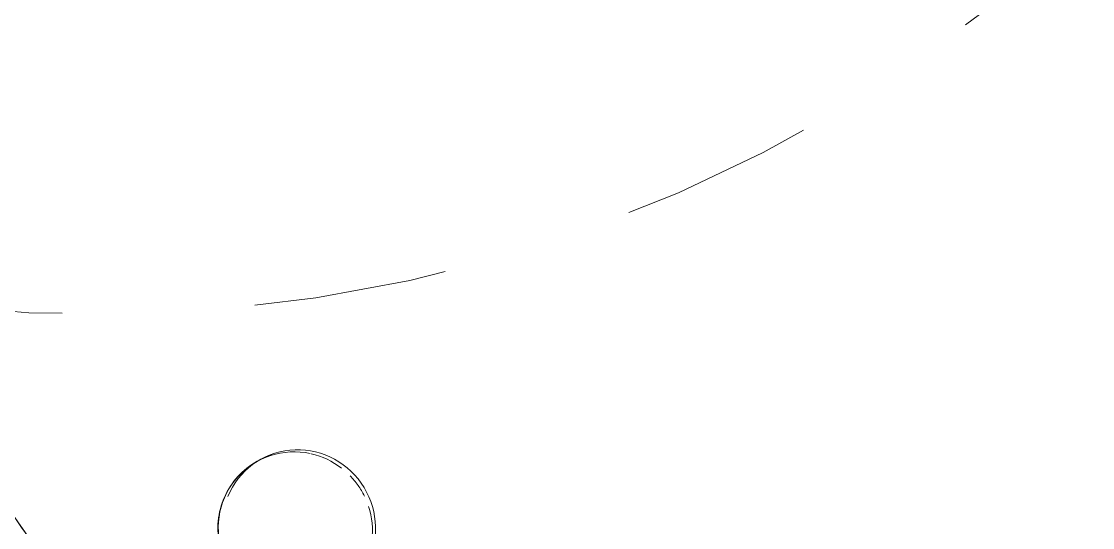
# Model space of a CAD drawing. Extents: x 274235 to 276654, y 142848 to 144425.
# Drawn here: x 276083.068 to 276083.622, y 143071.195 to 143071.457 of the extents above; entities that cross this region are included whole.
import ezdxf

# ---------------------------------------------------------------- set-up
doc = ezdxf.new("R2010")
doc.units = 0
doc.header["$LTSCALE"] = 1.5
doc.linetypes.add('Hidden 1_16_', pattern=[2.3812499999999996, 1.5875, -0.7937499999999998])
doc.layers.get('0').update_dxf_attribs({"linetype": 'CONTINUOUS', "lineweight": 0})
doc.layers.add('_ACM-A-DETL', color=7, linetype='CONTINUOUS', lineweight=5)
doc.layers.add('_ACM-A-FLOR-SPCL', color=1, linetype='CONTINUOUS', lineweight=5)
pattern_1 = [(180, (649.6, 37.229), (-1.83697019872103e-15, 15), [])]

# ---------------------------------------------------------------- blocks, each defined once
blk = doc.blocks.new('FP_250-F5_Working')
at = {"layer": '_ACM-A-FLOR-SPCL', "flags": 128}
for points in [[(-78.88903392924931, 47.22886427320437), (-70.56537791784903, 47.22886427323902), (-62.6524538456195, 47.22886427320437), (-55.16292070305099, 47.22886427323902), (-48.10876014547721, 47.22886427323902), (-41.50125732518354, 47.22886427323902), (-35.35098283694533, 47.22886427320437), (-29.66777580790549, 47.22886427320437), (-24.46072815715652, 47.22886427320437), (-19.73817004997618, 47.22886427323902), (-15.50765657208194, 47.22886427323902)], [(-1.944514504437029, 47.22886427320437), (-0.7801582735279226, 47.22886427323902), (-0.1381754464706319, 47.22886427323902)], [(1.386069925501943e-10, 47.22886427323902), (0.399893342023097, 47.22086533979418), (0.7991469398682967, 47.19688133628097), (1.197122073039645, 47.15695063174844), (1.593182066325971, 47.10113710700616), (1.986693308077156, 47.02953005163918), (2.377026264460801, 46.9422440217626), (2.763556485748996, 46.83941865629804), (3.145665606367765, 46.72121845405891), (3.52274233288772, 46.58783250998131), (3.894183423282448, 46.43947421323801), (4.259394650801551, 46.27638090539894), (4.617791755507642, 46.09881350099459), (4.968801378556782, 45.907056069997), (5.311861979291644, 45.70141538332755), (5.646424734107859, 45.48222042232674), (5.971954413836284, 45.24982185208228), (6.287930240334208, 45.00459146076383), (6.593846719859903, 44.74692156461779), (6.889214451220687, 44.47722438059746), (7.173560909179651, 44.19593136669764), (7.446431199794461, 43.90349253162258), (7.707388789074321, 43.6003757152077), (7.956016200519662, 43.28706583966468), (8.191915683207844, 42.9640641339367), (8.414709848276472, 42.63188733189163), (8.62404227262614, 42.291066845566), (8.819578069011005, 41.94214791498435), (9.001004421893413, 41.58568873600935), (9.168031087884447, 41.22225956726233), (9.32039085986944, 40.85244181802), (9.457839994679853, 40.47682711764164), (9.580158603064048, 40.09601636954185), (9.687151001333223, 39.71061878977771), (9.778646024543923, 39.32125093212189), (9.854497300038929, 38.92853570218576), (9.914583482039598, 38.53310136062719), (9.958808445557043, 38.13558051783402), (9.98710143989938, 37.73660912257819), (9.999417202468067, 37.33682544384337), (9.995736030556328, 36.9368690501924), (9.976063813367364, 36.53737978663976), (9.940432022173264, 36.13899675083103), (9.888897660139264, 35.7423572704698), (9.821543171536177, 35.34809588427907), (9.738476308954887, 34.95684332628917), (9.63982996164159, 34.56922551709076), (9.52576194287467, 34.18586256260723), (9.396454737006934, 33.8073677617379), (9.252115208044415, 33.43434662529771), (9.09297426844496, 33.0673959077435), (8.919286509730592, 32.70710265175594), (8.731329795190868, 32.35404324987021), (8.529404815716772, 32.00878252166531), (8.313834607933495, 31.67187281070483), (8.084964038374528, 31.34385310067482), (7.84315925106348, 31.02524815310971), (7.588807081968844, 30.71656766795368), (7.322314440470291, 30.41830546813571), (7.044107657836503, 30.1309387095791), (6.754631805694589, 29.85492711782335), (6.454349983451539, 29.59071225243697), (6.143742578202182, 29.3387168009187), (5.82330649539108, 29.09934390222616), (5.493554364386546, 28.87297650190676), (5.155013718412374, 28.65997673955881), (4.808226150084738, 28.46068536928096), (4.453746445603611, 28.27542121484285), (4.092141696836371, 28.10448065926476), (3.723990394412249, 27.94813717112829), (3.349881501689015, 27.80664086657826), (2.970413513195672, 27.68021810944147), (2.586193496788837, 27.56907114921996), (2.197836122364242, 27.47337779737436), (1.805962679133154, 27.39329114290231), (1.411200080701383, 27.32893930721202), (1.014179863356549, 27.28042523964232), (0.6155371744449439, 27.24782655224308), (0.2159097574218322, 27.23119539606851), (1.386069925501943e-10, 27.22886427320891)], [(-6.524350007724206, 27.22886427324356), (-9.381283479945706, 27.22886427320891), (-12.74683039050469, 27.22886427320891), (-16.61560658237795, 27.22886427320891), (-20.9814228389132, 27.22886427320891), (-25.83729478535825, 27.22886427324356), (-31.17545406238642, 27.22886427320891), (-36.9873607542233, 27.22886427320891), (-43.2637170496826, 27.22886427324356), (-49.99448211767649, 27.22886427320891), (-57.16888816989486, 27.22886427320891), (-64.77545768709024, 27.22886427320891), (-72.80202178069267, 27.22886427324356), (-78.88903392918, 27.22886427324356)], [(1.386069925501943e-10, 27.22886427320891), (-0.2618107451888136, 27.22886427324356), (-1.046824139877754, 27.22886427324356), (-2.353784330005146, 27.22886427320891)]]:
    blk.add_lwpolyline(points, dxfattribs=at)
blk = doc.blocks.new('FP_251-F5_Working')
at = {"layer": '_ACM-A-FLOR-SPCL'}
for p, q in [((-189.9399100311092, 47.22886427320437), (-189.737355298665, 47.22886427320437)), ((-189.737355298665, 27.22886427324356), (-189.9399100310398, 27.22886427324356))]:
    blk.add_line(p, q, dxfattribs=at)
at = {"layer": '_ACM-A-FLOR-SPCL', "flags": 128}
for points in [[(-189.9399100310398, 27.22886427324356), (-190.339803372855, 27.23686320661909), (-190.7390569707695, 27.26084721023626), (-191.1370321039409, 27.30077791469948), (-191.5330920972272, 27.35659143944176), (-191.9266033389784, 27.42819849480875), (-192.316936295362, 27.51548452475463), (-192.7034665166502, 27.61830989014988), (-193.0855756371997, 27.73651009242367), (-193.4626523637889, 27.86989603646662), (-193.8340934541837, 28.01825433317526), (-194.1993046817028, 28.18134764101433), (-194.5577017864782, 28.35891504545334), (-194.9087114095273, 28.55067247648558), (-195.2517720102622, 28.75631316308572), (-195.5863347650091, 28.97550812408654), (-195.9118644446682, 29.2079066944003), (-196.2278402713048, 29.45313708571875), (-196.5337567507611, 29.71080698179549), (-196.8291244821219, 29.98050416581582), (-197.1134709400809, 30.26179717975029), (-197.386341230765, 30.55423601482535), (-197.6472988200449, 30.85735283127488), (-197.8959262314209, 31.17066270674859), (-198.1318257141091, 31.49366441247658), (-198.3546198791777, 31.8258412145563), (-198.5639523034581, 32.16666170088192), (-198.7594880999122, 32.51558063146359), (-198.940914452864, 32.87203981047323), (-199.1079411187857, 33.23546897915094), (-199.2603008907707, 33.60528672842793), (-199.3977500256504, 33.98090142880628), (-199.5200686339653, 34.36171217690607), (-199.6270610323038, 34.74710975670487), (-199.7185560554452, 35.13647761429138), (-199.7944073309402, 35.52919284422751), (-199.8544935130101, 35.92462718585539), (-199.8987184764583, 36.32214802857925), (-199.9270114708699, 36.72111942386973), (-199.9393272333693, 37.12090310267386), (-199.9356460614576, 37.52085949622087), (-199.9159738442686, 37.92034875977352), (-199.8803420530745, 38.3187317956169), (-199.8288076910405, 38.71537127594348), (-199.7614532024374, 39.10963266213421), (-199.6783863398561, 39.50088522015876), (-199.5797399925428, 39.88850302932251), (-199.4656719737759, 40.27186598384069), (-199.3363647679082, 40.65036078471003), (-199.1920252389457, 41.02338192111556), (-199.0328842993462, 41.39033263870442), (-198.8591965405625, 41.75062589465733), (-198.6712398261614, 42.10368529657772), (-198.469314846618, 42.44894602478262), (-198.2537446388347, 42.7858557357431), (-198.0248740692758, 43.1138754457731), (-197.7830692819647, 43.43248039330356), (-197.5287171128701, 43.74116087849425), (-197.2622244713715, 44.03942307827756), (-196.9840176887377, 44.32678983686883), (-196.6945418365958, 44.60280142865923), (-196.3942600143528, 44.86701629397631), (-196.0836526091034, 45.11901174549457), (-195.7632165262923, 45.35838464422177), (-195.4334643953571, 45.58475204457581), (-195.0949237493136, 45.79775180688912), (-194.748136180986, 45.99704317716697), (-194.3936564765048, 46.18230733160508), (-194.0320517277376, 46.35324788714852), (-193.6639004253135, 46.50959137531964), (-193.2897915326596, 46.65108767990432), (-192.9103235440969, 46.77751043697181), (-192.5261035276901, 46.88865739722797), (-192.1377461533348, 46.98435074903892), (-191.7458727100344, 47.06443740351096), (-191.3511101116719, 47.12878923923591), (-190.9540898942578, 47.17730330680561), (-190.5554472053462, 47.20990199420485), (-190.1558197883231, 47.22653315034477), (-189.9399100311092, 47.22886427320437)], [(-78.88903392924931, 47.22886427320437), (-90.60611609383704, 47.22886427323902), (-101.7450172436713, 47.22886427320437), (-112.2879175131735, 47.22886427316971), (-122.217950510871, 47.22886427323902), (-131.5192303022282, 47.22886427323902), (-140.1768768238624, 47.22886427323902), (-148.1770396880471, 47.22886427320437), (-155.5069203409112, 47.22886427320437), (-162.154792537048, 47.22886427323902), (-168.1100210990015, 47.22886427320437), (-173.3630789315517, 47.22886427320437), (-177.9055622626627, 47.22886427320437), (-181.7302040881526, 47.22886427320437), (-184.8308857967317, 47.22886427323902), (-187.202646959398, 47.22886427323902), (-188.8416932641339, 47.22886427323902), (-189.7454025864066, 47.22886427320437), (-189.9399100311092, 47.22886427320437)], [(-189.9399100310398, 27.22886427324356), (-189.5713630836184, 27.22886427317426), (-188.4663118376608, 27.22886427324356), (-186.6265241395591, 27.22886427324356), (-184.0549432570999, 27.22886427320891), (-180.7556831711227, 27.22886427324356), (-176.7340219939751, 27.22886427320891), (-171.9963935256445, 27.22886427324356), (-166.5503769609404, 27.22886427324356), (-160.404684764849, 27.22886427324356), (-153.5691487336584, 27.22886427320891), (-146.054704266947, 27.22886427324356), (-137.8733728727468, 27.22886427320891), (-129.0382429361005, 27.22886427324356), (-119.5634487803272, 27.22886427320891), (-109.4641480546774, 27.22886427320891), (-98.75649748600972, 27.22886427320891), (-87.45762703101282, 27.22886427324356), (-78.88903392918, 27.22886427324356)]]:
    blk.add_lwpolyline(points, dxfattribs=at)
blk = doc.blocks.new('FP_252-F5_Working')
at = {"layer": '_ACM-A-FLOR-SPCL', "flags": 128}
for points in [[(-189.737355298665, 47.22886427320437), (-189.4497016526373, 47.22886427316971), (-188.9308001651661, 47.22886427323902), (-188.1814809678064, 47.22886427323902), (-187.2029428117268, 47.22886427320437)], [(-119.2410602993785, 47.22886427323902), (-114.514858072569, 47.22886427320437), (-109.377222157751, 47.22886427320437), (-104.1364372874548, 47.22886427323902), (-98.80088759941228, 47.22886427323902), (-93.37910883504028, 47.22886427320437), (-87.87977468381068, 47.22886427320437), (-82.31168290702699, 47.22886427323902), (-76.68374126401686, 47.22886427323902), (-71.00495326069976, 47.22886427320437), (-65.28440374644924, 47.22886427320437), (-59.53124438017949, 47.22886427320437), (-53.75467898963525, 47.22886427320437), (-47.96394884724032, 47.22886427323902)], [(14.03289584089798, 47.22886427320437), (19.27932447412459, 47.22886427323902), (24.42307903356741, 47.22886427320437), (29.45593060905958, 47.22886427323902), (34.36982771182011, 47.22886427323902), (39.15690915457799, 47.22886427320437), (43.80951662842417, 47.22886427320437), (48.32020695372921, 47.22886427320437), (52.68176398828582, 47.22886427320437), (56.88721017119224, 47.22886427320437), (60.9298176858436, 47.22886427323902), (64.80311922234905, 47.22886427323902), (68.50091832461312, 47.22886427320437), (72.01729930295333, 47.22886427320437), (75.34663669790844, 47.22886427320437), (78.4836042797826, 47.22886427323902), (81.42318356971809, 47.22886427323902), (84.16067186788169, 47.22886427323902), (86.69168977698283, 47.22886427323902), (89.01218820823343, 47.22886427323902), (91.11845485928426, 47.22886427323902), (93.00712015270292, 47.22886427323902), (94.67516262695426, 47.22886427320437), (96.11991376983406, 47.22886427316971), (97.33906228777232, 47.22886427323902), (98.33065780331344, 47.22886427323902)], [(107.9560162004969, 43.28706583966468), (108.1919156831158, 42.96406413397136), (108.4147098481844, 42.63188733185698), (108.6240422726034, 42.291066845566)], [(109.6398299616882, 34.56922551709076), (109.5257619429212, 34.18586256264189), (109.3964547370535, 33.8073677617379), (109.252115208091, 33.43434662536702), (109.0929742684222, 33.0673959077435), (108.9192865097079, 32.70710265182525), (108.7313297951681, 32.35404324987021), (108.5294048156247, 32.00878252166531), (108.3138346079108, 31.67187281070483), (108.0849640383518, 31.34385310067482)], [(109.9145834820862, 38.53310136062719), (109.9588084455343, 38.13558051786868), (109.9871014398766, 37.73660912254354), (109.9994172024453, 37.33682544384337), (109.9957360306029, 36.93686905022705), (109.9760638133446, 36.53737978667441), (109.9404320220812, 36.13899675083103), (109.8888976601858, 35.74235727050446)], [(-187.4185030551227, 27.22886427320891), (-188.35096455522, 27.22886427320891), (-189.053935958727, 27.22886427324356), (-189.5262926614541, 27.22886427324356), (-189.737355298665, 27.22886427324356)], [(-45.20144985910556, 27.22886427324356), (-49.13155475824624, 27.22886427320891), (-54.92017530145222, 27.22886427320891), (-60.69276654731621, 27.22886427324356), (-66.44009358117856, 27.22886427320891), (-72.15296190590144, 27.22886427324356), (-77.82223215077356, 27.22886427320891), (-83.43883469274606, 27.22886427324356), (-88.993784165951, 27.22886427320891), (-94.47819383635543, 27.22886427320891), (-99.88328981819541, 27.22886427324356), (-105.2004251109142, 27.22886427324356), (-110.4210934326249, 27.22886427324356), (-115.5369428273674, 27.22886427320891), (-119.2410602993092, 27.22886427320891)], [(90.71141586973863, 27.22886427324356), (88.56169630852419, 27.22886427324356), (86.19846565784083, 27.22886427320891), (83.62550458273908, 27.22886427324356), (80.84692927213727, 27.22886427320891), (77.86718485360325, 27.22886427324356), (74.69103828274638, 27.22886427324356), (71.3235707165757, 27.22886427324356), (67.77016938461566, 27.22886427324356), (64.03651897115488, 27.22886427320891), (60.1285925203405, 27.22886427324356), (56.05264188075071, 27.22886427320891), (51.81518770413786, 27.22886427320891), (47.42300901303461, 27.22886427320891), (42.8831323564893, 27.22886427320891), (38.20282056876167, 27.22886427320891), (33.3895611501066, 27.22886427320891), (28.45105428905081, 27.22886427320891), (23.39520054286477, 27.22886427320891), (18.23008819923853, 27.22886427320891), (12.96398033579426, 27.22886427320891), (7.605301602107648, 27.22886427324356)]]:
    blk.add_lwpolyline(points, dxfattribs=at)
blk = doc.blocks.new('FP_253-F5_Working')
at = {"layer": '_ACM-A-FLOR-SPCL'}
blk.add_line((110.0000000000789, -76.86608266886961), (110.0000000001482, -12.771135726782), dxfattribs=at)
blk = doc.blocks.new('FP_254-F5_Working')
at = {"layer": '_ACM-A-FLOR-SPCL'}
blk.add_line((90.0000000001528, -12.77113572681665), (90.00000000008349, -76.86608266890426), dxfattribs=at)
blk = doc.blocks.new('FP_255-F5_Working')
at = {"layer": '_ACM-A-FLOR-SPCL', "flags": 128}
blk.add_lwpolyline([(110.0000000001482, -12.771135726782), (110.0000000000789, -10.7716690174635), (110.0000000002176, -8.775401028306806), (110.0000000001482, -6.785525362346107), (110.0000000001482, -4.805225396087735), (110.0000000001482, -2.837669187019947), (110.0000000001482, -0.8860044054135869), (110.0000000000789, 1.046646701408554), (110.0000000002176, 2.957192304051933), (110.0000000001482, 4.842575936998219), (110.0000000000789, 6.699781388659995), (110.0000000000789, 8.525837526498071), (110.0000000000789, 10.31782305030574), (110.0000000001482, 12.07287116544749), (110.0000000001482, 13.7881741692604), (110.0000000000789, 15.46098794296031), (110.0000000000789, 17.08863634132522), (110.0000000002176, 18.66851547416136), (110.0000000001482, 20.19809787178983), (110.0000000000789, 21.67493652873236), (110.0000000000789, 23.09666881818066), (110.0000000001482, 24.46102027173984), (110.0000000001482, 25.76580821817379), (110.0000000000789, 27.00894527505397), (110.0000000001482, 28.18844268828698), (110.0000000001482, 29.30241351363011), (110.0000000000789, 30.34907563537845), (110.0000000001482, 31.32675461747604), (110.0000000001482, 32.23388638206134), (110.0000000001482, 33.06901971177395), (110.0000000001482, 33.83081857159495), (110.0000000000789, 34.51806424568167), (110.0000000001482, 35.1296572877066), (110.0000000002176, 35.66461927915643), (110.0000000001482, 36.12209439500202), (110.0000000001482, 36.50135077261566), (110.0000000001482, 36.80178168275761), (110.0000000001482, 37.02290650013693), (110.0000000002176, 37.16437147198722), (110.0000000000789, 37.2259502847267)], dxfattribs=at)
blk = doc.blocks.new('FP_256-F5_Working')
at = {"layer": '_ACM-A-FLOR-SPCL', "flags": 128}
blk.add_lwpolyline([(90.0000000001528, 37.22886427324129), (90.0000000001528, 37.18886960625969), (90.0000000001528, 37.06894958831244), (90.0000000001528, 36.86929606589238), (90.0000000001528, 36.59022844200772), (90.0000000001528, 36.2321931653114), (90.0000000001528, 35.79576301582456), (90.0000000001528, 35.28163618874432), (90.0000000001528, 34.69063517737541), (90.0000000001528, 34.02370545712602), (90.0000000001528, 33.28191397337487), (90.0000000001528, 32.46644743421421), (90.0000000001528, 31.57861041219239), (90.0000000001528, 30.61982325710051), (90.0000000001528, 29.59161982392652), (90.0000000001528, 28.49564501871455), (90.0000000001528, 27.33365216742295), (90.0000000001528, 26.10750021076137), (90.0000000001528, 24.81915073023911), (90.0000000001528, 23.47066481027605), (90.0000000001528, 22.06419974056908), (90.0000000001528, 20.60200556529771), (90.0000000001528, 19.08642148315403), (90.0000000001528, 17.51987210536963), (90.0000000001528, 15.90486357686832), (90.0000000001528, 14.24397956664298), (90.0000000001528, 12.53987713487622), (90.0000000001528, 10.79528248193328), (90.0000000001528, 9.012986587092929), (90.0000000001528, 7.195840743531154), (90.0000000001528, 5.346751997007596), (90.0000000001528, 3.468678495150471), (90.0000000001528, 1.564624754824763), (90.0000000001528, -0.3623631441691941), (90.0000000001528, -2.309202432205712), (90.0000000001528, -4.272778581747753), (90.0000000001528, -6.249950289887147), (90.0000000001528, -8.237554503541105), (90.0000000001528, -10.23241148009747), (90.0000000001528, -12.23132987384088), (90.0000000001528, -12.77113572681665)], dxfattribs=at)
blk = doc.blocks.new('SHOWER_hand_held - HYTP-020-V249-F5_Working')
at = {"layer": '_ACM-A-FLOR-SPCL'}
h = blk.add_hatch(dxfattribs=at)
h.set_pattern_fill('FP_66', color=256, style=0, pattern_type=2)
h.set_pattern_definition(pattern_1)
h.paths.add_polyline_path([(109.6592582630043, 34.64067382216145), (107.7267311002528, 39.33833153637006), (107.7297233267318, 37.56074914099609), (107.7378730173888, 32.71928857658067)])
h.paths.add_polyline_path([(107.5177868568446, 42.63275391296202), (105.0000000001321, 45.88911831109745), (96.77048207520984, 45.89115414880808), (100.1228761843044, 45.24703277965455), (106.7468462756417, 42.90529995965007)])
h.paths.add_polyline_path([(92.26769286382095, 31.51682557232125), (93.60118901324385, 38.89166147446804), (90.2941618884488, 36.13103716018404), (92.06335152868633, 31.67362219346751)])
h = blk.add_hatch(dxfattribs=at)
h.set_pattern_fill('FP_66', color=256, style=0, pattern_type=2)
h.set_pattern_definition(pattern_1)
h.paths.add_polyline_path([(9.329505682173476, 33.8445806691967), (9.659258263027004, 34.6406738221961), (6.367305262215632, 38.93083049899406), (5.671687092310276, 36.7625379122278), (8.314930835460109, 34.33282549353917)])
for p, q in [((-40.04487188461771, 167.9625513297707), (-40.22770907490121, 165.801721320336)), ((40.22770907517843, 165.8017213203706), (40.04487188496423, 167.962551329736)), ((-12.49999999986721, 124.5822619451087), (-12.49999999986721, 46.68058651918263)), ((12.50000000014443, 46.68057913091015), (12.50000000014443, 124.5822619450741)), ((-4.999999999877582, 25.13391733114186), (-4.999999999808279, 5.133917331111753)), ((-3.932380633063414, 25.13391732985061), (-5.000000000001537, 25.13391732985061)), ((4.999999999999016, 25.13391732985061), (4.877400196281492, 25.13391732985061)), ((5.000000000085493, 5.1339173310771), (5.000000000154796, 25.13391733114186)), ((-5.000000000001537, 5.133917329850618), (-3.055862611035835, 5.133917329850618)), ((3.055862611035662, 5.133917329850618), (4.999999999999016, 5.133917329850618)), ((-9.999999999893772, -29.39065137161988), (-9.999999999893772, -84.86608266890244)), ((-9.999999999893772, -29.39065137161988), (-9.999999999893772, -84.86608266890244)), ((10.00000000017099, -84.86608266886779), (10.00000000017099, -29.39065137165453)), ((10.00000000017099, -84.86608266886779), (10.00000000017099, -29.39065137165453)), ((75.42822889685559, -76.86608266890426), (75.42822889685559, -84.86608266890244)), ((125.4282288966806, -76.86608267014164), (75.42822889668064, -76.86608267014164)), ((78.77759380206967, -76.86608267014164), (75.42822889668064, -76.86608267014164)), ((125.4282288966806, -76.86608267014164), (122.0788639912916, -76.86608267014164)), ((125.4282288968789, -84.86608266890244), (125.4282288968789, -76.86608266890426)), ((-10.00000000000154, -84.86608267014233), (-1.545244375061605e-12, -84.86608267014233)), ((-9.733563667379204e-13, -84.86608267014233), (9.999999999999016, -84.86608267014233)), ((75.42822889668064, -84.86608267014087), (78.77759380206962, -84.86608267014087)), ((75.42822889668064, -84.86608267014087), (125.4282288966806, -84.86608267014087)), ((122.0788639912915, -84.86608267014087), (125.4282288966806, -84.86608267014087))]:
    blk.add_line(p, q, dxfattribs=at)
at = {"layer": '_ACM-A-FLOR-SPCL', "flags": 128}
for points in [[(-37.96604360283546, 175.9838643979504), (-38.48800214840448, 174.4707399171955), (-38.94805888075062, 172.9378670648274), (-39.3454262474861, 171.3877410674201), (-39.67942252578069, 169.8228908222005), (-39.94947363180654, 168.2458741276861), (-40.15511466239459, 166.6592727803932), (-40.2959911562888, 165.065687557853), (-40.37186006418724, 163.4677331103895), (-40.38259041655056, 161.8680327859846), (-40.32816368578206, 160.2692134115519), (-40.20867383716577, 158.6739000584435), (-40.02432706946347, 157.0847108152682), (-39.77544124676461, 155.5042515961244), (-39.46244502713343, 153.9351110071862), (-39.08587669630051, 152.379855297389), (-38.64638271693257, 150.8410234152189), (-38.14471600574762, 149.3211221932292), (-37.58173395386057, 147.8226216794095), (-36.95839620810111, 146.347950633291), (-36.27576222910502, 144.8994922011304), (-35.53498864835601, 143.4795797833081), (-34.73732644164266, 142.0904931033991), (-33.88411794117674, 140.7344544875803), (-32.97679370598598, 139.4136253582547), (-32.01686927116425, 138.1301029458778), (-31.00594179538421, 136.8859172186736), (-29.94568662580023, 135.6830280292026), (-28.83785379836045, 134.5233224739673), (-27.68426448960636, 133.4086124614139), (-26.48680743596906, 132.3406324813649), (-25.24743533352193, 131.3210375687438), (-23.96816123163462, 130.3514014517159), (-22.65105493009214, 129.4332148763462), (-21.29823938910449, 128.5678840963372), (-19.91188716045381, 127.7567295188733), (-18.4942168442838, 127.0009844952056), (-17.04748957839256, 126.3017942458238), (-15.57400556099892, 125.6602149109987), (-14.07610061003179, 125.0772127156399), (-12.55614276005126, 124.5536632402925), (-12.48128917096619, 124.5295992216999)], [(12.4812891711048, 124.5295992216653), (14.00226421254847, 125.0502204456307), (15.50130292519207, 125.6303348714776), (16.97603578562848, 126.2690713684651), (18.42412532144645, 126.9654681282568), (19.84326951299263, 127.7184733892116), (21.23120523165671, 128.526946265912), (22.58571171571894, 129.3896576930431), (23.90461407939402, 130.305291493671), (25.18578685444772, 131.2724455819018), (26.4271575582181, 132.2896333097941), (27.62671028228906, 133.3552849695128), (28.782489295302, 134.4677494609101), (29.8926026490939, 135.6252961337156), (30.95522577984557, 136.8261168152534), (31.96860508975569, 138.0683280309603), (32.93106149752821, 139.3499734265779), (33.84099394027799, 140.6690263981508), (34.69688281257822, 142.0233929348562), (35.4972933233832, 143.4109146787185), (36.24087875211444, 144.8293722022141), (36.92638358478253, 146.2764885037322), (37.55264650893769, 147.7499327182221), (38.11860324908375, 149.2473240375884), (38.62328921878434, 150.7662358338331), (39.06584197275915, 152.3041999747229), (39.44550343727843, 153.8587113192992), (39.76162190146024, 155.4272323786765), (40.01365375360037, 157.0071981251164), (40.20116494500071, 158.5960209290352), (40.3238321705543, 160.1910956040559), (40.38144375541433, 161.789804536333), (40.37390023707412, 163.3895228748996), (40.30121464064069, 164.9876237567004), (40.16351244265825, 166.5814835421243), (39.96103122479872, 168.168487034736), (39.69412001998317, 169.7460326590783), (39.36323835737967, 171.3115375729837), (38.96895501535619, 172.8624426892016), (38.51194649292265, 174.3962175853084), (37.99299521296853, 175.910365279238), (37.96604360311267, 175.9838643979851)], [(-12.49999999986721, 46.68033243714526), (-12.49999999986721, 45.6678070672785), (-12.49999999986721, 44.7061236878907), (-12.49999999986721, 43.79682078728975), (-12.49999999986721, 42.94135305611935), (-12.49999999986721, 42.14108906025167), (-12.49999999986721, 41.39730905138585), (-12.49999999986721, 40.7112029188872), (-12.49999999986721, 40.08386828622798), (-12.49999999986721, 39.51630875490618), (-12.49999999986721, 39.00943229916866), (-12.49999999986721, 38.56404981320184), (-12.49999999986721, 38.18087381404757), (-12.49999999986721, 37.86051730138734), (-12.49999999986721, 37.60349277745217), (-12.49999999986721, 37.41021142657328), (-12.49999999986721, 37.28098245773435), (-12.49999999986721, 37.22886775005909)], [(12.50000000014443, 37.22886744217831), (12.50000000014443, 37.3132775678213), (12.50000000014443, 37.46189514890357), (12.50000000014443, 37.67448242910842), (12.50000000014443, 37.95069931410644), (12.50000000014443, 38.29010391579595), (12.50000000014443, 38.69215325923324), (12.50000000014443, 39.1562041512133), (12.50000000014443, 39.68151420925351), (12.50000000014443, 40.26724304942091), (12.50000000014443, 40.91245363047346), (12.50000000014443, 41.61611375317198), (12.50000000014443, 42.37709771129721), (12.50000000014443, 43.19418809302106), (12.50000000014443, 44.06607772791894), (12.50000000014443, 44.99137177854936), (12.50000000014443, 45.96858997185318), (12.50000000014443, 46.680348427437)], [(14.99577256983112, -14.44641011614981), (14.61979724305888, -9.995991437023525), (13.51072423556283, -5.768735333798666), (11.72416709902439, -1.976614078975168), (9.349711268282524, 1.190219533210747), (6.506421873554709, 3.57296724189852), (3.336873317635175, 5.052148127486589), (-1.297239060834364e-13, 5.553589883850104), (-3.336873317635415, 5.052148127486568), (-6.506421873554944, 3.572967241898469), (-9.349711268282725, 1.190219533210675), (-11.72416709902455, -1.976614078975255), (-13.51072423556294, -5.768735333798768), (-14.61979724305894, -9.995991437023644), (-14.99577256983112, -14.4464101161499)], [(-6.506421873554959, 3.572967241898461), (-3.336873317635415, 5.052148127486568), (-1.297239060834364e-13, 5.553589883850104), (3.336873317635175, 5.052148127486589), (6.506421873554704, 3.572967241898523)], [(-14.99577256983112, -14.44641011615005), (-14.61979724305887, -18.89682879527632), (-13.51072423556281, -23.12408489850119), (-11.72416709902437, -26.91620615332467), (-9.349711268282487, -30.08303976551058), (-6.506421873554672, -32.46578747419834), (-3.336873317635139, -33.94496835978639), (-1.037175010359359e-12, -34.44641011614989)], [(-1.037175010359359e-12, -34.44641011614989), (2.926678998682303, -34.06181086909724), (5.739917289977832, -32.92329157638483), (8.331989786050205, -31.07510282380262), (10.60370040757712, -28.58842846009806), (12.46811815933033, -25.55863519468043), (13.85379494359067, -22.10166405494384), (14.70729547511182, -18.35047901391941), (14.99577256983112, -14.44641011614981)]]:
    blk.add_lwpolyline(points, dxfattribs=at)
at = {"layer": '_ACM-A-FLOR-SPCL'}
for centre, radius, start, end in [((99.99999999999936, 37.22886427196114), 9.999999999999982, 89.99999999999908, 209.9999999999989), ((99.99999999999852, 37.22886427195983), 10.00000000000017, 105.0000000000006, 165.0000000000003), ((99.99999999999936, 37.22886427196114), 10, 330.0000000000001, 89.99999999999977), ((99.99999999999852, 37.22886427195983), 10.00000000000017, 60.00000000000024, 75.00000000000037), ((-2.210085947560036e-12, 37.22886427196034), 12.5, 269.9999999999956, 14.99999999999556), ((1.40536114322953e-11, 37.22886427196082), 10, 345.0000000000005, 15.00000000000068), ((99.99999999999852, 37.22886427195983), 10.00000000000017, 1.78111062161957e-13, 45.00000000000026), ((-6.407707722611799e-15, 37.22886427196034), 12.50000000000001, 180.0000000000043, 270.0000000000037), ((1.40536114322953e-11, 37.22886427196082), 9.99999999999999, 194.9999999999993, 209.9999999999993), ((99.99999999999852, 37.22886427195983), 10.00000000000017, 194.9999999999997, 209.9999999999997), ((99.99999999999852, 37.22886427195983), 10.00000000000017, 329.9999999999998, 344.9999999999998)]:
    blk.add_arc(centre, radius, start, end, dxfattribs=at)
for centre, major_axis, ratio, start_param, end_param in [((0, 164.6956633238679), (-40.18284696237374, 1.581722524744274e-12), 0.9819100403902676, 4.712388980384723, 6.841594647593793), ((0, 162.5199173315925), (40.36631412029838, 0), 0.9819100403902667, 1.876063622814043, 2.313128175786565), ((0, 162.5199173315925), (-40.36631412029836, 1.588944365857521e-12), 0.9819100403902676, 4.712388980384723, 4.872599668809285), ((0, 164.6956633238679), (40.18284696237379, 0), 0.9819100403902664, 5.724775966771456, 7.853981633974477), ((0, 162.5199173315925), (40.36631412029834, 0), 0.9819100403902689, 1.410585638597999, 1.57079632679489), ((0, 162.5199173315925), (40.36631412029832, 0), 0.9819100403902697, 0.8284644791131253, 1.265529031476334), ((0, 162.5199173315925), (40.36631412029841, 0), 0.9819100403902652, 2.326738807543456, 4.398870317486072), ((0, 162.5199173315925), (40.36631412029838, 0), 0.9819100403902665, 5.025907643283231, 7.098039154203346), ((-6.407707722611798e-15, 145.958257223081), (12.49999999999999, 0), 0.7071067811865539, 4.367279649012199, 4.712388980384747), ((-2.210085947560036e-12, 145.9582572230809), (-12.49999999999999, 1.186763449571866e-14), 0.7071067811865512, 1.570796326794823, 1.915905658167284), ((0, 164.6956633238679), (40.18284696237372, 0), 0.9819100403902692, 4.302131559456732, 4.414464121121378), ((0, 164.6956633238679), (40.18284696237379, 0), 0.9819100403902666, 5.010313877252162, 5.122646394495715)]:
    blk.add_ellipse(centre, major_axis=major_axis, ratio=ratio, start_param=start_param, end_param=end_param, dxfattribs=at)
for points, knots in [([(-5.422352131275303, 135.4749835479982), (-6.091159283719021, 135.1706206881596), (-6.987943368285089, 134.723540465746), (-7.979693553386562, 134.0905139984068), (-8.631585524244482, 133.5929541596833), (-9.1810616241661, 133.0368856203726), (-9.64121816235583, 132.416862135465), (-9.975478862883044, 131.8745330030008), (-10.22262658486349, 131.4379433845795), (-10.40125215778705, 131.1155462995853), (-10.57034193924997, 130.792780006585), (-10.77867688756347, 130.3506885116971), (-11.0132474515072, 129.7846724463945), (-11.2609768876747, 129.0905011078774), (-11.55795005231889, 128.1642351548663), (-11.86611376017409, 126.9987531454077), (-12.04633757540958, 126.0340934533365), (-12.12263119746475, 125.5440569081483)], [0, 0, 0, 0, 0.125, 0.1875, 0.25, 0.3125, 0.375, 0.4375, 0.46875, 0.5, 0.53125, 0.5625, 0.625, 0.6875, 0.75, 0.875, 1, 1, 1, 1]), ([(-4.228744553714249, 137.6405736663618), (-4.179065958807373, 137.5436471982398), (-4.095233808385728, 137.3562320978684), (-4.0166775677139, 137.0933584826565), (-3.990642399441394, 136.8889397337203), (-3.993911035526348, 136.7340744209022), (-4.007441413495011, 136.6222417833398), (-4.035964223778754, 136.5148712393256), (-4.096046640383099, 136.3778372370155), (-4.204161255200735, 136.2180683394672), (-4.340812140331943, 136.0739405060303), (-4.458057048614727, 135.9679746245679), (-4.546692062469185, 135.8930193478949), (-4.637576787200905, 135.822696150905), (-4.766829824412231, 135.7355497764969), (-5.01068747112172, 135.6005482488968), (-5.250202413374061, 135.5161233030535), (-5.422352131275303, 135.4749835479982)], [0, 0, 0, 0, 0.08333333333333333, 0.1666666666666667, 0.25, 0.2916666666666666, 0.3333333333333333, 0.375, 0.4166666666666666, 0.5, 0.5833333333333333, 0.625, 0.6666666666666666, 0.7083333333333333, 0.75, 0.8333333333333333, 1, 1, 1, 1]), ([(5.422352131272064, 135.4749835479974), (5.250202413370782, 135.5161233030527), (5.010687471118395, 135.6005482488958), (4.766829824408862, 135.7355497764961), (4.637576787197492, 135.8226961509044), (4.546692062465767, 135.8930193478941), (4.458057048611311, 135.9679746245672), (4.340812140328485, 136.0739405060298), (4.204161255197273, 136.2180683394665), (4.096046640379646, 136.377837237015), (4.035964223775303, 136.514871239325), (4.007441413491557, 136.6222417833394), (3.993911035522897, 136.7340744209017), (3.990642399437968, 136.8889397337199), (4.01667756771049, 137.0933584826559), (4.095233808382376, 137.3562320978682), (4.179065958804049, 137.5436471982395), (4.228744553710945, 137.6405736663615)], [0, 0, 0, 0, 0.1666666666666667, 0.25, 0.2916666666666666, 0.3333333333333333, 0.375, 0.4166666666666666, 0.5, 0.5833333333333333, 0.625, 0.6666666666666666, 0.7083333333333333, 0.75, 0.8333333333333333, 0.9166666666666666, 1, 1, 1, 1]), ([(12.1226311974624, 125.5440569081475), (12.04633757540722, 126.0340934533357), (11.86611376017171, 126.9987531454071), (11.55795005231645, 128.1642351548656), (11.26097688767221, 129.0905011078766), (11.01324745150469, 129.7846724463938), (10.77867688756091, 130.3506885116961), (10.57034193924739, 130.7927800065842), (10.40125215778444, 131.1155462995844), (10.22262658486086, 131.4379433845786), (9.975478862880369, 131.874533003), (9.64121816235312, 132.4168621354646), (9.181061624163315, 133.0368856203717), (8.631585524241638, 133.5929541596824), (7.979693553383616, 134.0905139984061), (6.987943368282043, 134.7235404657451), (6.091159283715863, 135.1706206881588), (5.422352131272063, 135.4749835479974)], [0, 0, 0, 0, 0.125, 0.25, 0.3125, 0.375, 0.4375, 0.46875, 0.5, 0.53125, 0.5625, 0.625, 0.6875, 0.75, 0.8125, 0.875, 1, 1, 1, 1]), ([(11.23025416331022, 42.71667308738708), (11.74125575979913, 41.66886744519392), (12.56274964654562, 39.14905984305832), (12.56458055043077, 35.0265564535442), (11.04843385006875, 30.85086615808827), (8.203488701288126, 27.46031598342915), (4.362363711632741, 25.24088441247569), (1.454024622932376, 24.72886427196019), (-3.1656381942885e-12, 24.72886427196031)], [0.3554800023122951, 0.3554800023122951, 0.3554800023122951, 0.3554800023122951, 0.4444444444444444, 0.5555555555555556, 0.6666666666666666, 0.7777777777777777, 0.8888888888888888, 1, 1, 1, 1]), ([(-3.328270764100229e-12, 24.72886427196031), (-1.454274562156385, 24.72886427196069), (-4.362609753511422, 25.24235944204038), (-8.196187829072844, 27.45294613716093), (-11.05072333072325, 30.85649157479744), (-12.30959339186027, 34.316749358193), (-12.4989466212359, 36.50079257763397), (-12.4990073570486, 37.22854797790902)], [0, 0, 0, 0, 0.1111111111111111, 0.2222222222222222, 0.3333333333333333, 0.4444444444444444, 0.499950485910861, 0.499950485910861, 0.499950485910861, 0.499950485910861]), ([(-1.103604458809837e-12, -34.44641011614989), (-0.6260934583813049, -34.41974720827095), (-1.55120418032047, -34.32793403835915), (-2.579827397735436, -34.13057555150484), (-3.149962070904448, -33.99151290450752), (-3.568248078109525, -33.8754549389387), (-3.975596740452204, -33.74198152182657), (-4.502888429311773, -33.53773186567867), (-5.13296670733684, -33.24504008746298), (-5.724388425296903, -32.92390708454498), (-6.11818832270978, -32.69626998339442), (-6.337361872288358, -32.56678462107605), (-6.498985296437084, -32.4711220906448), (-6.657114294533534, -32.3743310212862), (-6.862521582480293, -32.24040116221158), (-7.208835428322126, -31.99743599872442), (-7.668324497012038, -31.6339593182936), (-8.086145708054982, -31.27399511628841), (-8.358095062649818, -31.03723464534687), (-8.50760002643699, -30.90785447813983), (-8.580442695945651, -30.84605788288763), (-8.616314709109318, -30.81533768403534)], [0, 0, 0, 0, 0.05555555555555555, 0.08333333333333333, 0.09722222222222221, 0.1111111111111111, 0.125, 0.1388888888888889, 0.1666666666666667, 0.1944444444444444, 0.2083333333333333, 0.2152777777777778, 0.2222222222222222, 0.2291666666666667, 0.2361111111111111, 0.25, 0.2777777777777778, 0.3055555555555556, 0.3194444444444444, 0.3263888888888888, 0.3333333333333333, 0.3333333333333333, 0.3333333333333333, 0.3333333333333333]), ([(8.616314709106833, -30.81533768403779), (8.580442695943168, -30.84605788289007), (8.50760002643451, -30.90785447814225), (8.35809506264733, -31.03723464534924), (8.086145708052513, -31.27399511629059), (7.668324497009562, -31.63395931829564), (7.208835428319651, -31.99743599872638), (6.862521582477828, -32.24040116221338), (6.65711429453107, -32.37433102128792), (6.551694962466771, -32.4388584008603), (6.49840289209257, -32.47093400082525)], [0.6666666666666666, 0.6666666666666666, 0.6666666666666666, 0.6666666666666666, 0.6736111111111112, 0.6805555555555556, 0.6944444444444444, 0.7222222222222222, 0.75, 0.7638888888888888, 0.7708333333333333, 0.7777777777777778, 0.7777777777777778, 0.7777777777777778, 0.7777777777777778]), ([(3.566425187296745, -33.87255236368232), (3.428819409038789, -33.91414092746243), (3.14996207090207, -33.99151290450823), (2.579827397733125, -34.13057555150539), (1.551204180318199, -34.32793403835959), (0.6260934583791172, -34.41974720827106), (-1.038215135607326e-12, -34.44641011614989)], [0.8888888888888888, 0.8888888888888888, 0.8888888888888888, 0.8888888888888888, 0.9027777777777777, 0.9166666666666666, 0.9444444444444444, 1, 1, 1, 1])]:
    blk.add_open_spline(points, degree=3, knots=knots, dxfattribs=at)
for points in [[(-2.116864365927973, 137.5317241906727), (-2.821655124880337, 137.5557408485013), (-3.52561518747576, 137.5920240070643), (-4.228744553714241, 137.6405736663618)], [(4.228744553710944, 137.6405736663615), (3.525615187472985, 137.5920240070641), (2.821655124878089, 137.5557408485012), (2.116864365926254, 137.5317241906727)], [(-12.48203288375692, 124.5298743532763), (-12.51167518368904, 124.5404453259637), (-12.50854584855352, 124.636473516425), (-12.44928136333402, 124.8159179777948)], [(-12.12263119746475, 125.5440569081483), (-12.18245140262455, 125.1932324748388), (-12.32756271382527, 124.6690758707622), (-12.4523905838248, 124.519303380589), (-12.48203288375692, 124.5298743532763)], [(-12.44928136333402, 124.8159179777948), (-12.37037440701722, 124.9996333760031), (-12.19909731767271, 125.1714197936179), (-11.9444617549455, 125.3097728202696)], [(11.9444617549434, 125.3097728202688), (12.19909731767057, 125.1714197936171), (12.37037440701508, 124.9996333760024), (12.44928136333185, 124.8159179777941)], [(12.48203288375468, 124.5298743532756), (12.45239058382254, 124.5193033805883), (12.32756271382297, 124.6690758707614), (12.18245140262223, 125.193232474838), (12.1226311974624, 125.5440569081475)], [(12.44928136333185, 124.815917977794), (12.50854584855132, 124.6364735164243), (12.51167518368682, 124.540445325963), (12.48203288375468, 124.5298743532756)], [(7.906566572590992e-13, 37.49116320463131), (-1.454918407532903, 37.49142988023901), (-4.364316059147902, 37.86789747307576), (-8.198489192779821, 39.49089200024412), (-11.05218416696884, 41.99117679766617), (-12.56180452009089, 45.04572540834435), (-12.56219779167009, 47.2275442683153), (-12.30920473437749, 48.28527774072541)], [(12.30959382197609, 48.28365223568819), (12.56315890304788, 47.22746430677829), (12.56474310478465, 45.0582380066926), (11.04990049962814, 41.98704571273947), (8.205778989035512, 39.49629777864984), (4.364074408247425, 37.86682072763024), (1.454670418117769, 37.49141959218186), (-3.165592755375451e-12, 37.49116320463131)], [(-1.137986918796846, 24.78077262011879), (-1.508223102729676, 24.81481815266185), (-1.870576584049708, 24.86504640213268), (-2.208808556808035, 24.92556533389613)], [(-2.208808556808025, 24.92556533389612), (-1.870576584049698, 24.86504640213267), (-1.145869621409648, 24.764589903191), (-0.3896318483183918, 24.72886427196043), (-3.250704422133632e-12, 24.72886427196033)], [(-3.165643152987137e-12, 24.72886427196033), (0.3896318483124635, 24.72886427196029), (1.145869621404689, 24.7645899031907), (1.870576584045775, 24.86504640213241), (2.208808556804554, 24.9255653338959)], [(2.208808556804557, 24.92556533389591), (1.870576584045778, 24.86504640213242), (1.508223102725234, 24.81481815266157), (1.137986918791905, 24.78077262011854)], [(-3.055862611035864, 5.133917329850618), (-2.77061402234781, 5.217369835029399), (-2.149690809285555, 5.359941320715648), (-1.104430476950032, 5.518182432512117), (-0.3689554694725449, 5.55183018132577), (-9.247936705975794e-13, 5.553589883850106)], [(-1.044954376429969e-12, 5.553589883850104), (-0.3689554694726477, 5.551830181325767), (-1.104430476950099, 5.518182432512108), (-2.149690809285614, 5.359941320715646), (-2.770614022347828, 5.217369835029398), (-3.055862611035862, 5.133917329850618)], [(-8.943387940642696e-13, 5.553589883850104), (0.3689554694710275, 5.551830181325816), (1.104430476949068, 5.518182432512221), (2.149690809285054, 5.359941320715724), (2.770614022347559, 5.21736983502943), (3.055862611035688, 5.133917329850619)], [(3.055862611035687, 5.133917329850618), (2.770614022347589, 5.217369835029426), (2.149690809285126, 5.359941320715713), (1.104430476949068, 5.518182432512224), (0.3689554694709569, 5.551830181325816), (-1.011093655293462e-12, 5.553589883850104)]]:
    blk.add_open_spline(points, degree=3, dxfattribs=at)
for name in ['FP_251-F5_Working', 'FP_252-F5_Working', 'FP_250-F5_Working', 'FP_256-F5_Working', 'FP_255-F5_Working', 'FP_254-F5_Working', 'FP_253-F5_Working']:
    blk.add_blockref(name, (0, 0), dxfattribs=at)
blk = doc.blocks.new('5f0512')
at = {"layer": '_ACM-A-DETL', "linetype": 'Hidden 1_16_'}
blk.add_arc((-158252.0590844676, -90407.68823834439), 750.0000000000892, 225, 344.4937802568201, dxfattribs=at)
at = {"layer": '_ACM-A-FLOR-SPCL', "rotation": 315.0000000000002}
blk.add_blockref('SHOWER_hand_held - HYTP-020-V249-F5_Working', (-158118.223243153, -91353.52274231042), dxfattribs=at)

msp = doc.modelspace()

# ---------------------------------------------------------------- block references
at = {"xscale": 0.0009999999999999994, "yscale": 0.001, "zscale": 0.001, "rotation": 350.1075696352769}
msp.add_blockref('5f0512', (276254.5380815538, 143133.931731411), dxfattribs=at)

doc.saveas('drawing.dxf')
